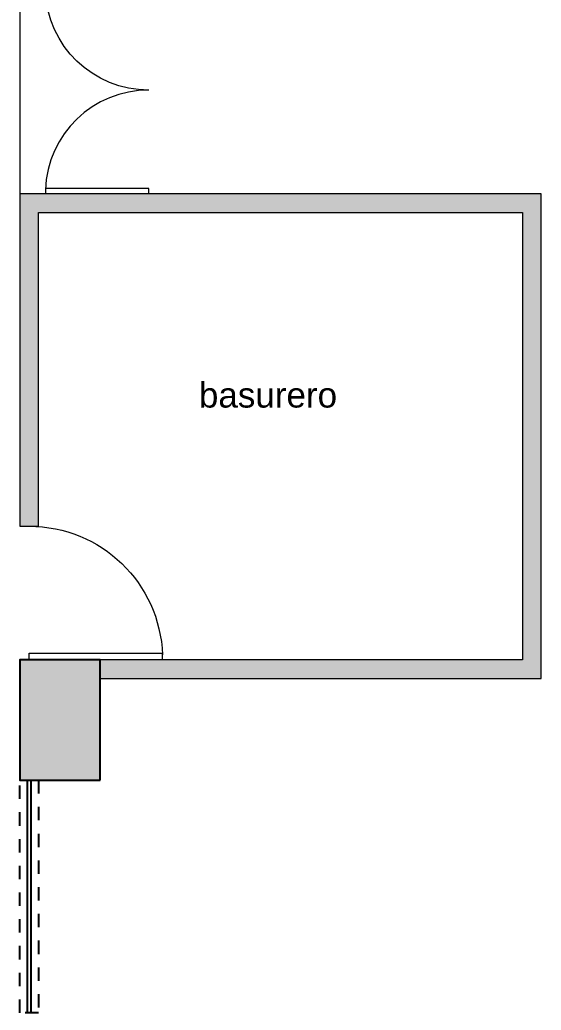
# Model space of a CAD drawing. Header units: metres. Extents: x -598 to 357, y -242 to 574.
# Drawn here: x -300.3 to -296.4, y 55.59 to 63 of the extents above; entities that cross this region are included whole.
import ezdxf

# ---------------------------------------------------------------- set-up
doc = ezdxf.new("R2010")
doc.units = ezdxf.units.M
doc.linetypes.add('xref_Nivel PB$0$HIDDEN2', pattern=[0.1875, 0.125, -0.0625])
for name, color, linetype in [('MINUSV', 7, 'Continuous'), ('T-texto', 8, 'Continuous'), ('xref_Nivel PB$0$D-dintel mamposteria', 1, 'Continuous'), ('xref_Nivel PB$0$V-vidrio', 1, 'Continuous'), ('xref_Nivel TIPICO$0$H-hatch mamposteria', 8, 'Continuous')]:
    doc.layers.add(name, color=color, linetype=linetype)
doc.layers.add('Muro Mamspoteria', color=5, linetype='Continuous', lineweight=9)
doc.layers.add('xref_Nivel PB$0$P-puerta', color=1, linetype='Continuous', lineweight=18)
doc.styles.get("Standard").update_dxf_attribs({"font": 'arial.ttf'})

# ---------------------------------------------------------------- blocks, each defined once
blk = doc.blocks.new('columna')
at = {"true_color": 0x939598}
h = blk.add_hatch(color=252, dxfattribs=at)
h.dxf.hatch_style = 1
h.paths.add_polyline_path([(154.7475, 259.8959), (155.6475, 259.8959), (155.6475, 259.2959), (154.7475, 259.2959)])
at = {"color": 252, "true_color": 0x939598}
blk.add_lwpolyline([(154.7475, 259.8959), (155.6475, 259.8959), (155.6475, 259.2959), (154.7475, 259.2959), (154.7475, 259.8959)], dxfattribs=at)
blk = doc.blocks.new('xref_Nivel PB$0$Familia Puertas - P-7-13066183-AMUEBLADAS N8 _18_34')
at = {"layer": 'xref_Nivel PB$0$P-puerta'}
for p, q in [((-0.4492, 1), (-0.5, 1)), ((-0.5, 1), (-0.5, 0)), ((-0.4492, 0), (-0.4492, 1)), ((-0.5, 0), (-0.4492, 0))]:
    blk.add_line(p, q, dxfattribs=at)
at = {"layer": 'xref_Nivel PB$0$P-puerta', "color": 8, "true_color": 0x808080}
blk.add_arc((-0.4972, 0.0006), 1.0022, 359.96451, 87.98542, dxfattribs=at)
blk = doc.blocks.new('*U409')
at = {"layer": 'xref_Nivel PB$0$D-dintel mamposteria', "linetype": 'xref_Nivel PB$0$HIDDEN2', "ltscale": 0.5}
blk.add_lwpolyline([(0.14, 0), (0, 0), (0, 1.74), (0.14, 1.74)], close=True, dxfattribs=at)

msp = doc.modelspace()

# ---------------------------------------------------------------- hatches: boundary and pattern name
at = {"layer": 'xref_Nivel TIPICO$0$H-hatch mamposteria', "transparency": 33554585}
h = msp.add_hatch(color=256, dxfattribs=at)
h.dxf.hatch_style = 1
h.paths.add_polyline_path([(-299.7038, 58.0712), (-296.4037, 58.0712), (-296.4037, 61.6988), (-300.3038, 61.6988), (-300.3038, 59.2112), (-300.1638, 59.2112), (-300.1638, 61.5588), (-296.5437, 61.5588), (-296.5437, 58.2112), (-299.7038, 58.2112)])

# ---------------------------------------------------------------- linework, layer by layer
at = {"layer": 'Muro Mamspoteria'}
msp.add_lwpolyline([(-300.3038, 76.3703), (-300.3038, 59.2112), (-300.1638, 59.2112), (-300.1638, 61.5588), (-296.5437, 61.5588), (-296.5437, 58.2112), (-299.7038, 58.2112), (-299.7038, 58.0712), (-296.4037, 58.0712), (-296.4037, 61.6988), (-300.3038, 61.6988)], dxfattribs=at)
at = {"layer": 'xref_Nivel PB$0$P-puerta'}
for p, q in [((-299.3395, 61.738), (-300.1107, 61.738)), ((-300.1107, 61.738), (-300.1107, 61.6988)), ((-299.3395, 61.6988), (-299.3395, 61.738))]:
    msp.add_line(p, q, dxfattribs=at)
at = {"layer": 'xref_Nivel PB$0$P-puerta', "color": 8, "true_color": 0x808080}
msp.add_arc((-299.34, 61.701), 0.7729, 89.96451, 177.98542, dxfattribs=at)
at = {"layer": 'xref_Nivel PB$0$V-vidrio'}
msp.add_lwpolyline([(-300.2463, 57.3112), (-300.2213, 57.3112), (-300.2213, 55.5712), (-300.2463, 55.5712)], close=True, dxfattribs=at)

# ---------------------------------------------------------------- block references
at = {"layer": 'MINUSV', "xscale": -1, "rotation": 270}
msp.add_blockref('columna', (-559.5996, -97.4363), dxfattribs=at)
at = {"layer": 'xref_Nivel PB$0$D-dintel mamposteria', "rotation": 180}
msp.add_blockref('*U409', (-300.1638, 57.3112), dxfattribs=at)
at = {"layer": 'xref_Nivel PB$0$P-puerta', "color": 8, "true_color": 0x808080}
for p, xscale, yscale, zscale, rotation in [((-299.3395, 62.8632), -0.7711907755537052, 0.7711907755537052, 0.7711907755537052, 90), ((-300.2338, 58.7087), -0.9950848716821556, 0.9950848716821556, 0.9950848716821556, 270)]:
    msp.add_blockref('xref_Nivel PB$0$Familia Puertas - P-7-13066183-AMUEBLADAS N8 _18_34', p, dxfattribs=dict(at, xscale=xscale, yscale=yscale, zscale=zscale, rotation=rotation))

# ---------------------------------------------------------------- texts
at = {"layer": 'T-texto', "insert": (-297.9305, 60.2865), "char_height": 0.1875, "attachment_point": 3}
msp.add_mtext_dynamic_manual_height_columns('basurero', width=2.585832, gutter_width=0.9375, heights=[0], dxfattribs=at)

doc.saveas('drawing.dxf')
